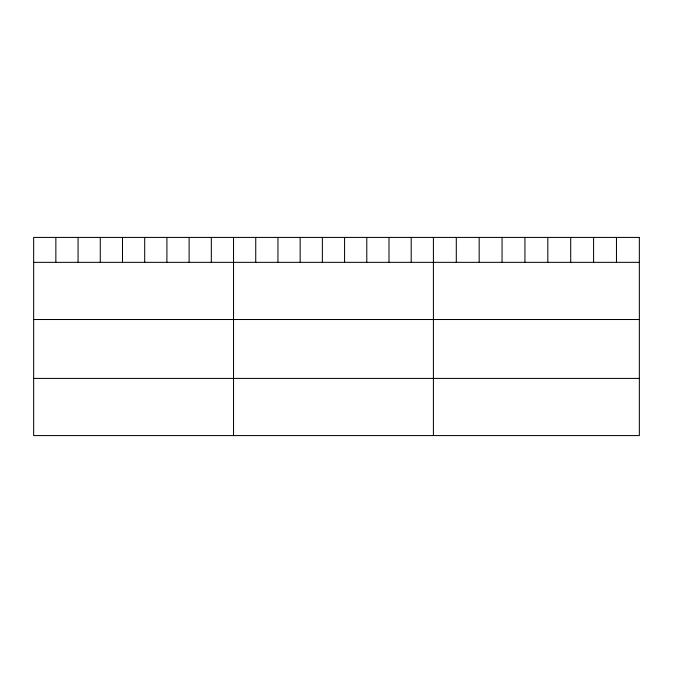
<?xml version="1.0" encoding="UTF-8"?>
<svg xmlns="http://www.w3.org/2000/svg" width="673" height="673" viewBox="0 0 673 673"><rect width="100%" height="100%" fill="white"/><g stroke="black" fill="none" stroke-linecap="round" stroke-linejoin="round"><path stroke-width="1.01" d="M33.65 262.344L639.35 262.344M33.65 319.515L639.35 319.515M33.65 378.411L639.35 378.411M616.468 237.418L616.468 262.344M593.586 237.418L593.586 262.344M570.704 237.418L570.704 262.344M547.822 237.418L547.822 262.344M524.94 237.418L524.94 262.344M502.058 237.418L502.058 262.344M479.176 237.418L479.176 262.344M456.294 237.418L456.294 262.344M433.412 237.418L433.412 435.582M411.203 237.418L411.203 262.344M388.994 237.418L388.994 262.344M366.785 237.418L366.785 262.344M344.576 237.418L344.576 262.344M322.367 237.418L322.367 262.344M300.158 237.418L300.158 262.344M277.949 237.418L277.949 262.344M255.74 237.418L255.74 262.344M233.531 237.418L233.531 435.582M211.322 237.418L211.322 262.344M189.113 237.418L189.113 262.344M166.904 237.418L166.904 262.344M144.695 237.418L144.695 262.344M122.486 237.418L122.486 262.344M100.277 237.418L100.277 262.344M78.068 237.418L78.068 262.344M55.859 237.418L55.859 262.344M639.35 237.418L33.65 237.418L33.65 435.582L639.35 435.582L639.35 237.418"/></g></svg>
